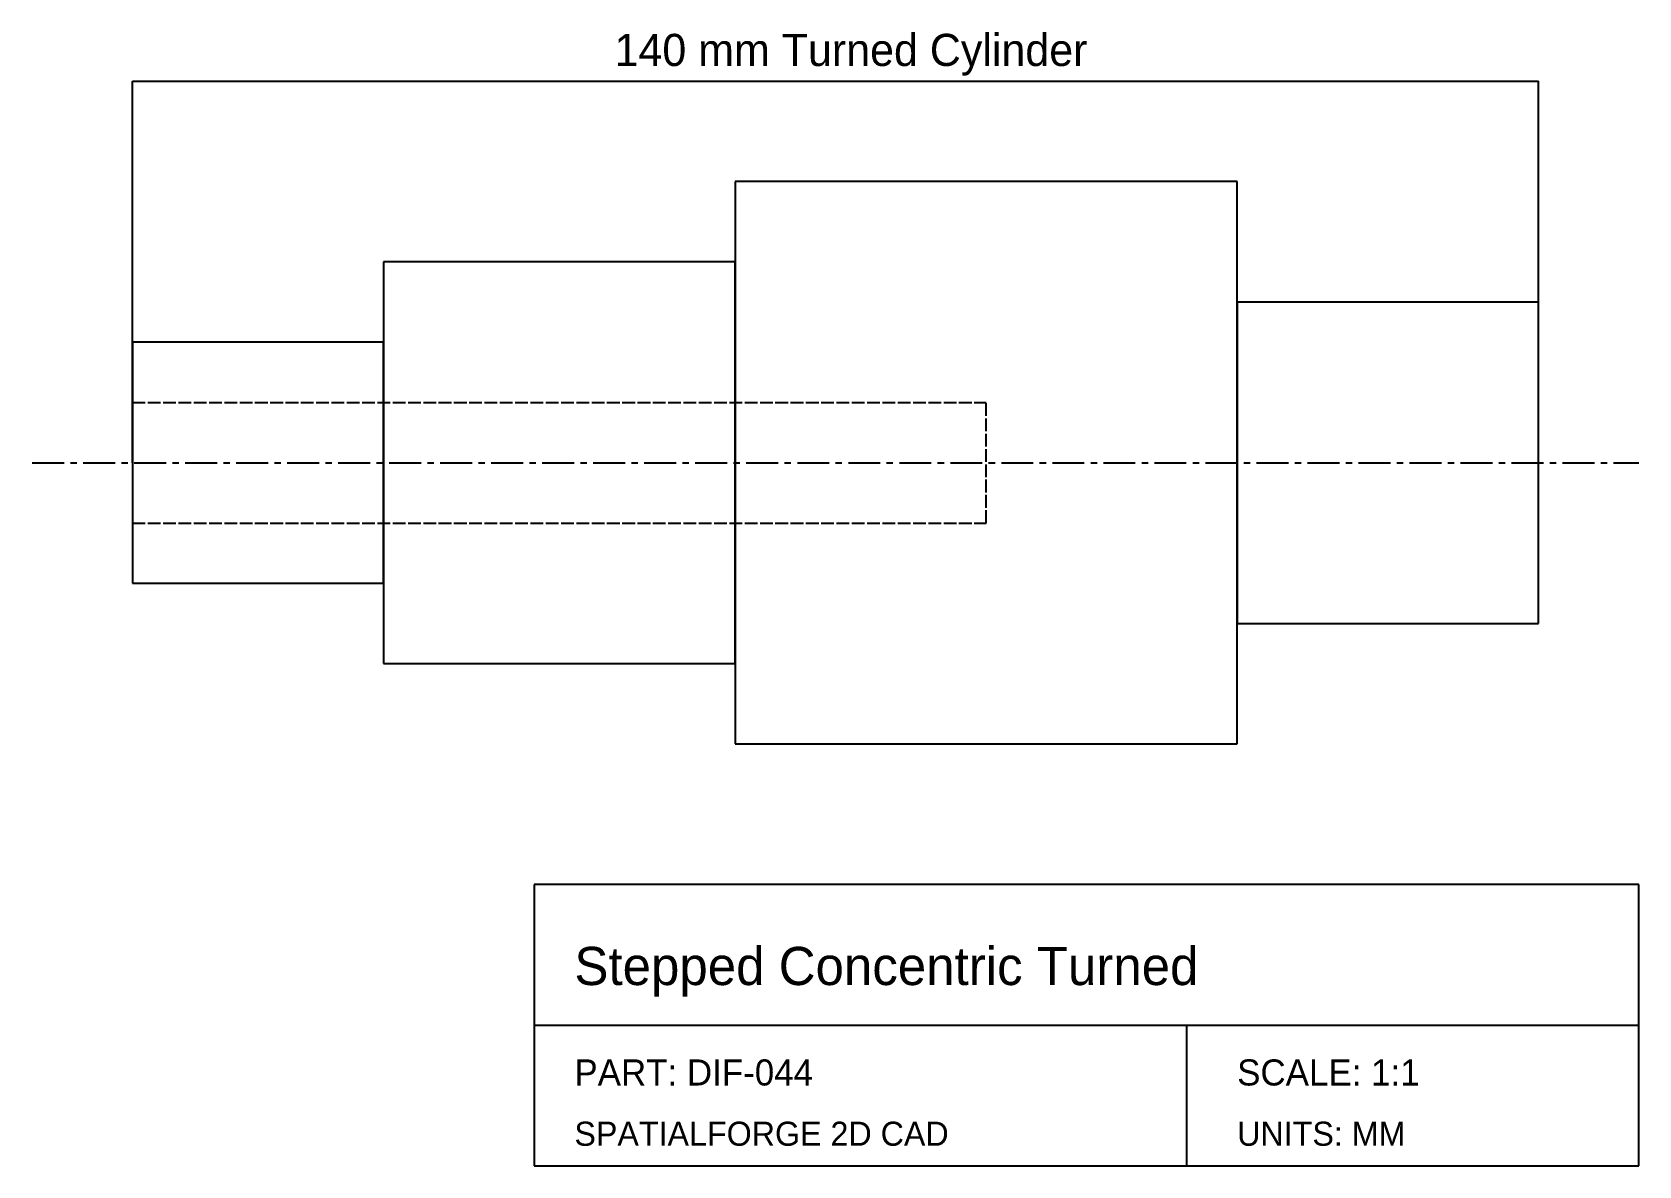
# Model space of a CAD drawing. Header units: millimetres. Extents: x 10 to 170, y -10 to 103.
import ezdxf

# ---------------------------------------------------------------- set-up
doc = ezdxf.new("R2010")
doc.units = ezdxf.units.MM
doc.linetypes.add('CENTER', pattern=[5.08, 3.175, -0.635, 0.635, -0.635])
doc.linetypes.add('DASHED', pattern=[1.524, 1.27, -0.254])
for name, color, linetype in [('CENTER', 1, 'CENTER'), ('DIM', 3, 'CONTINUOUS'), ('HIDDEN', 8, 'DASHED'), ('TITLE', 5, 'CONTINUOUS'), ('VISIBLE', 7, 'CONTINUOUS')]:
    doc.layers.add(name, color=color, linetype=linetype)

msp = doc.modelspace()

# ---------------------------------------------------------------- linework, layer by layer
at = {"layer": 'CENTER', "linetype": 'CENTER'}
msp.add_line((10, 60), (170, 60), dxfattribs=at)
at = {"layer": 'DIM'}
for p, q in [((20, 60), (20, 98)), ((20, 98), (160, 98)), ((160, 60), (160, 98))]:
    msp.add_line(p, q, dxfattribs=at)
at = {"layer": 'HIDDEN', "linetype": 'DASHED'}
for p, q in [((20, 66), (105, 66)), ((105, 54), (105, 66)), ((20, 54), (105, 54))]:
    msp.add_line(p, q, dxfattribs=at)
at = {"layer": 'TITLE', "linetype": 'CONTINUOUS'}
for p, q in [((170, 18), (60, 18)), ((60, 18), (60, -10)), ((170, -10), (170, 18)), ((60, -10), (170, -10))]:
    msp.add_line(p, q, dxfattribs=at)
at = {"layer": 'TITLE'}
for p, q in [((60, 4), (170, 4)), ((125, -10), (125, 4))]:
    msp.add_line(p, q, dxfattribs=at)
at = {"layer": 'VISIBLE', "linetype": 'CONTINUOUS'}
for p, q in [((130, 88), (80, 88)), ((80, 88), (80, 32)), ((130, 32), (130, 88)), ((80, 80), (45, 80)), ((45, 80), (45, 40)), ((80, 40), (80, 80)), ((160, 76), (130, 76)), ((130, 76), (130, 44)), ((160, 44), (160, 76)), ((45, 72), (20, 72)), ((20, 72), (20, 48)), ((45, 48), (45, 72)), ((20, 48), (45, 48)), ((130, 44), (160, 44)), ((45, 40), (80, 40)), ((80, 32), (130, 32))]:
    msp.add_line(p, q, dxfattribs=at)

# ---------------------------------------------------------------- texts
at = {"layer": 'DIM'}
msp.add_text('140 mm Turned Cylinder', height=3.2, dxfattribs=at).set_placement((68, 99.5))
at = {"layer": 'TITLE'}
for s, height, p in [('Stepped Concentric Turned ', 3.8, (64, 8)), ('PART: DIF-044', 2.6, (64, -2)), ('SCALE: 1:1', 2.6, (130, -2)), ('SPATIALFORGE 2D CAD', 2.4, (64, -8)), ('UNITS: MM', 2.4, (130, -8))]:
    msp.add_text(s, height=height, dxfattribs=at).set_placement(p)

doc.saveas('drawing.dxf')
